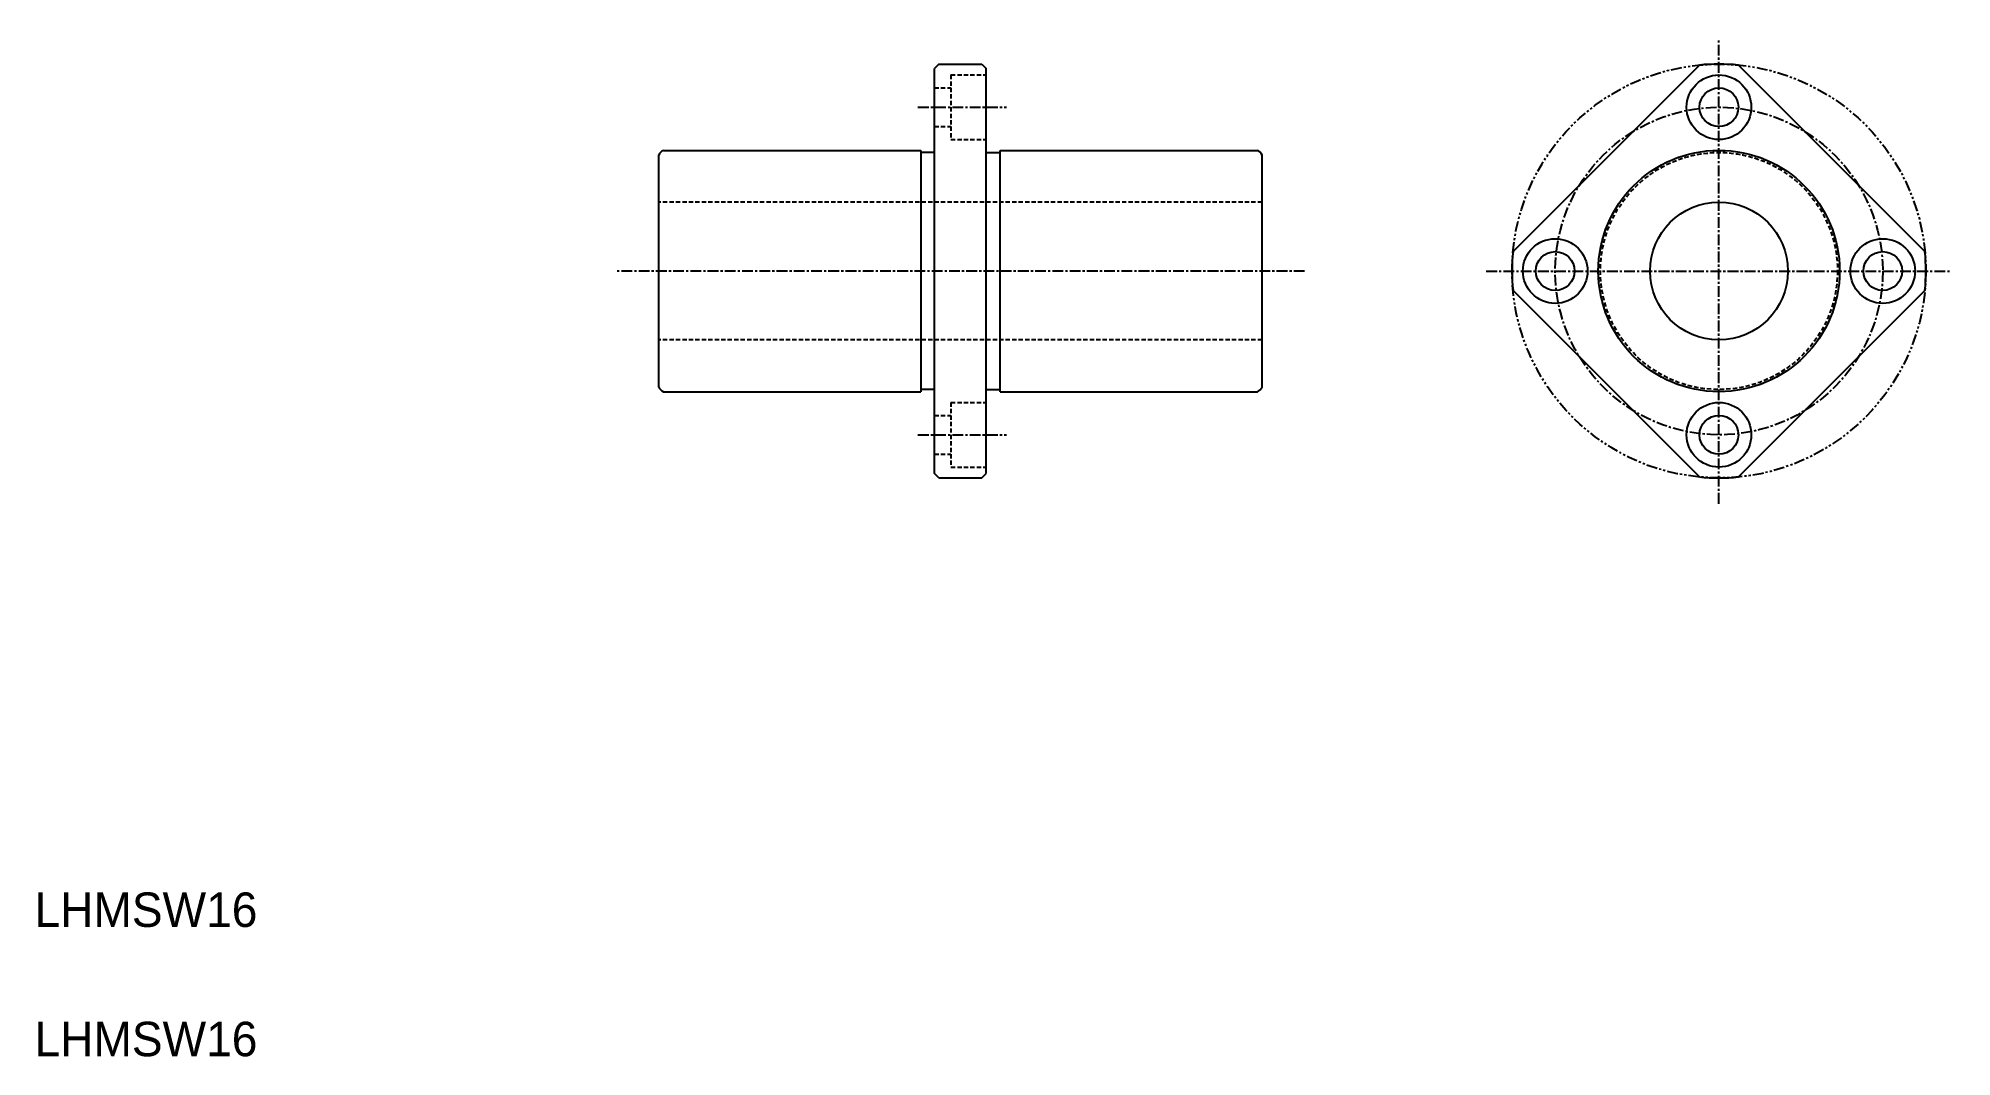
# Model space of a CAD drawing. Extents: x 10 to 232, y 10 to 128.
import ezdxf

# ---------------------------------------------------------------- set-up
doc = ezdxf.new("R2010")
doc.units = 0
for name, pattern in [('CENTER', [2, 1.25, -0.25, 0.25, -0.25]), ('DASHED', [0.75, 0.5, -0.25]), ('PHANTOM', [2.5, 1.25, -0.25, 0.25, -0.25, 0.25, -0.25])]:
    doc.linetypes.add(name, pattern=pattern)
doc.layers.get('0').update_dxf_attribs({"linetype": 'CONTINUOUS'})
doc.layers.add('CENTER', color=1, linetype='CENTER')

msp = doc.modelspace()

# ---------------------------------------------------------------- linework, layer by layer
at = {"color": 7, "linetype": 'CONTINUOUS'}
for p, q in [((114.91, 125.09), (114.41, 124.59)), ((114.41, 77.59), (114.41, 124.59)), ((114.91, 125.09), (119.91, 125.09)), ((119.91, 125.09), (120.41, 124.59)), ((120.41, 77.59), (120.41, 124.59)), ((203.14, 124.98), (181.52, 103.36)), ((229.3, 103.36), (207.68, 124.98)), ((82.41, 87.63), (82.41, 114.55)), ((82.95, 115.09), (112.81, 115.09)), ((112.81, 115.09), (112.81, 87.09)), ((114.41, 114.84), (112.81, 114.84)), ((120.41, 114.84), (122.01, 114.84)), ((122.01, 115.09), (151.86, 115.09)), ((122.01, 87.09), (122.01, 115.09)), ((152.41, 87.63), (152.41, 114.55)), ((203.14, 77.2), (181.52, 98.82)), ((229.3, 98.82), (207.68, 77.2)), ((82.95, 87.09), (112.81, 87.09)), ((114.41, 87.34), (112.81, 87.34)), ((120.41, 87.34), (122.01, 87.34)), ((122.01, 87.09), (151.86, 87.09)), ((114.91, 77.09), (114.41, 77.59)), ((114.91, 77.09), (119.91, 77.09)), ((119.91, 77.09), (120.41, 77.59))]:
    msp.add_line(p, q, dxfattribs=at)
at = {"color": 3, "linetype": 'DASHED'}
for p, q in [((114.41, 122.34), (116.31, 122.34)), ((116.31, 123.84), (116.31, 116.34)), ((116.31, 123.84), (120.41, 123.84)), ((114.41, 117.84), (116.31, 117.84)), ((116.31, 116.34), (120.41, 116.34)), ((152.41, 109.09), (82.41, 109.09)), ((152.41, 93.09), (82.41, 93.09)), ((116.31, 85.84), (116.31, 78.34)), ((116.31, 85.84), (120.41, 85.84)), ((114.41, 84.34), (116.31, 84.34)), ((114.41, 79.84), (116.31, 79.84)), ((116.31, 78.34), (120.41, 78.34))]:
    msp.add_line(p, q, dxfattribs=at)
at = {"color": 3, "linetype": 'PHANTOM'}
msp.add_circle((205.41, 101.09), 24, dxfattribs=at)
at = {"color": 7, "linetype": 'CONTINUOUS'}
for centre, radius in [((205.41, 120.09), 3.75), ((205.41, 120.09), 2.25), ((205.41, 101.09), 14), ((205.41, 101.09), 8), ((186.41, 101.09), 3.75), ((224.41, 101.09), 3.75), ((186.41, 101.09), 2.25), ((224.41, 101.09), 2.25), ((205.41, 82.09), 3.75), ((205.41, 82.09), 2.25)]:
    msp.add_circle(centre, radius, dxfattribs=at)
at = {"color": 3, "linetype": 'DASHED'}
msp.add_circle((205.41, 101.09), 13.75, dxfattribs=at)
at = {"color": 7, "linetype": 'CONTINUOUS'}
for centre, radius, start, end in [((205.41, 101.09), 24, 84.5712, 95.4288), ((83.56, 113.94), 1.3, 117.7958, 152.2042), ((151.26, 113.94), 1.3, 27.7958, 62.2042), ((205.41, 101.09), 24, 174.5712, 185.4288), ((205.41, 101.09), 24, 354.5712, 5.4288), ((83.56, 88.24), 1.3, 207.7958, 242.2042), ((151.26, 88.24), 1.3, 297.7958, 332.2042), ((205.41, 101.09), 24, 264.5712, 275.4288)]:
    msp.add_arc(centre, radius, start, end, dxfattribs=at)
at = {"layer": 'CENTER', "color": 1, "linetype": 'CENTER'}
for p, q in [((205.41, 74.09), (205.41, 128.09)), ((112.49, 120.09), (122.75, 120.09)), ((157.34, 101.09), (77.51, 101.09)), ((178.41, 101.09), (232.41, 101.09)), ((112.49, 82.09), (122.75, 82.09))]:
    msp.add_line(p, q, dxfattribs=at)
msp.add_circle((205.41, 101.09), 19, dxfattribs=at)

# ---------------------------------------------------------------- texts
at = {"color": 7, "linetype": 'CONTINUOUS'}
for p in [(10, 25), (10, 10)]:
    msp.add_text('LHMSW16', height=4, dxfattribs=at).set_placement(p)

doc.saveas('drawing.dxf')
